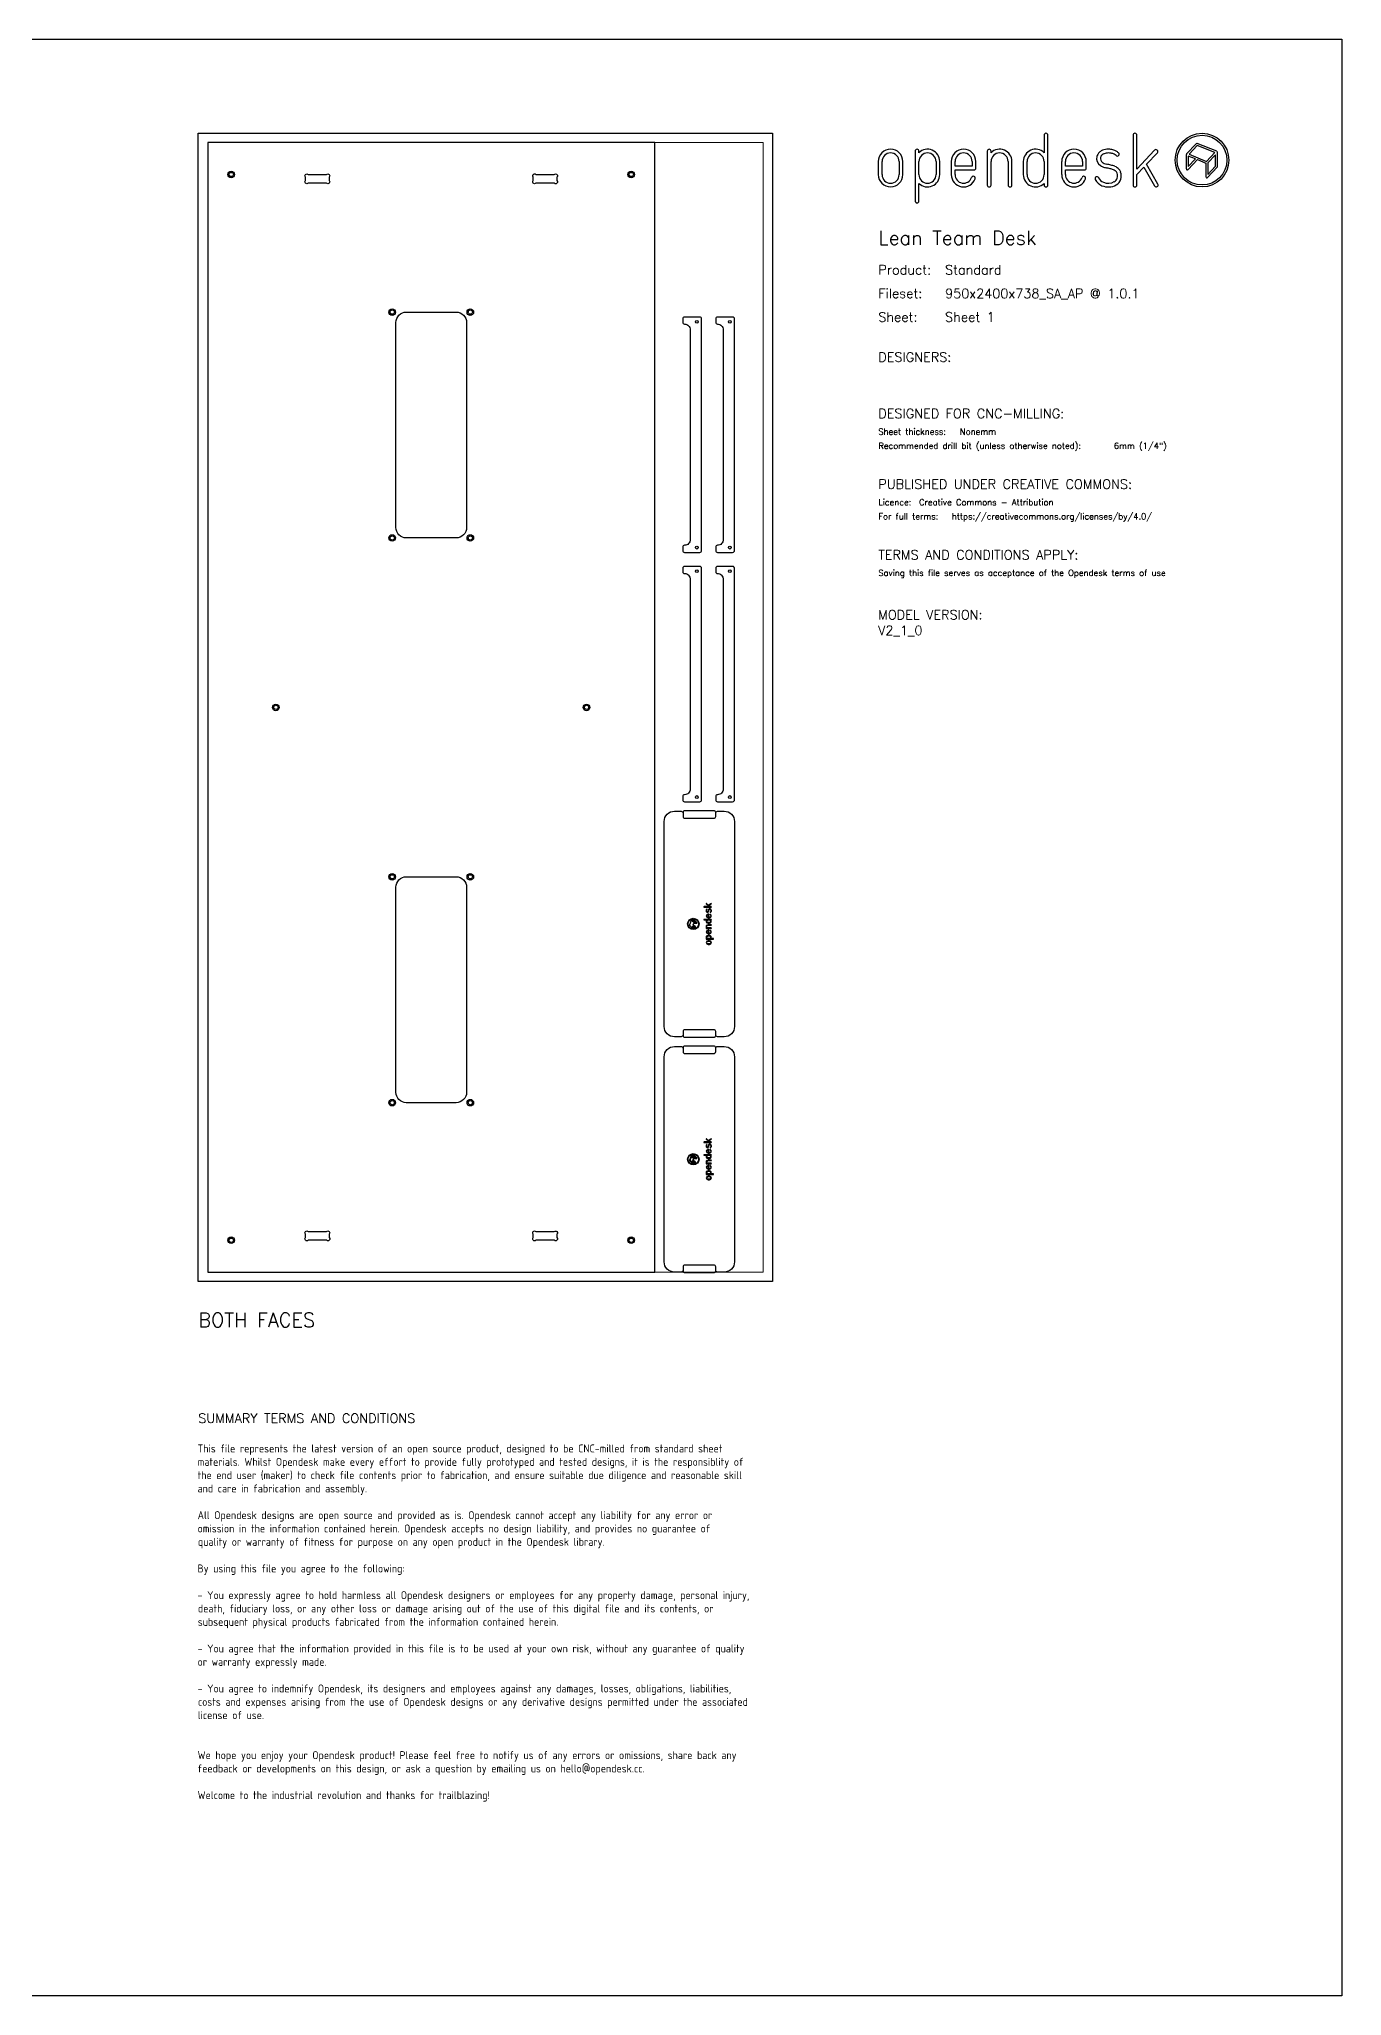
# Model space of a CAD drawing. Header units: millimetres. Extents: x -300 to 5880, y -300 to 4158.
# Drawn here: x 3112 to 5880, y 0 to 4158 of the extents above; entities that cross this region are included whole.
import ezdxf
from ezdxf.enums import TextEntityAlignment as Align

# ---------------------------------------------------------------- set-up
doc = ezdxf.new("R2010")
doc.units = ezdxf.units.MM
doc.layers.add('00-NOPRINT_TEXT', color=7, linetype='Continuous', lineweight=25)
doc.layers.add('00_NOPRINT_TOLERANCE', color=7, linetype='Continuous', lineweight=5)
for name, color, linetype, lineweight, true_color in [('BOARD_$TH-NOMINAL', 3, 'Continuous', 30, 0x00ff00), ('TOP-CUT-INSIDE_18.000MM', 1, 'Continuous', 25, 0xff1c00), ('TOP-CUT-OUTSIDE_18.000MM', 220, 'Continuous', 25, 0xff00d1), ('TOP-HOLE-6.000MM-DIAM_18.000MM', 3, 'Continuous', 25, 0x00ff0c), ('TOP-HOLE-9.000MM-DIAM_14.000MM', 220, 'Continuous', 25, 0xff00c7), ('TOP-POCKET-INSIDE_12.000MM', 140, 'Continuous', 25, 0x00b1ff), ('TOP-POCKET-INSIDE_2.000MM', 110, 'Continuous', 25, 0x00ff94)]:
    doc.layers.add(name, color=color, linetype=linetype, lineweight=lineweight, true_color=true_color)
doc.layers.add('TOP-CHAMFER-ONLINE_14MM', color=66, linetype='Continuous', true_color=0x518017)
doc.layers.add('TOP-POCKET-INSIDE_01MM', color=3, linetype='Continuous', true_color=0x0eff00)
doc.styles.add('OD-ISOCP-17_221', font='isocp.shx')
doc.styles.add('OD-ISOCP-17_222', font='isocp.shx')
doc.styles.add('OD-ISOCP-17_223', font='isocp.shx')
doc.styles.add('OD-ISOCP-17_224', font='isocp.shx')
doc.styles.add('OD-ISOCP-17_225', font='isocp.shx')
doc.styles.add('OD-ISOCP-17_226', font='isocp.shx')
doc.styles.add('OD-ISOCP-17_227', font='isocp.shx')
doc.styles.add('OD-ISOCP-17_228', font='isocp.shx')
doc.styles.add('OD-ISOCP-17_229', font='isocp.shx')
doc.styles.add('OD-ISOCP-17_230', font='isocp.shx')
doc.styles.add('OD-ISOCP-17_231', font='isocp.shx')
doc.styles.add('OD-ISOCP-17_232', font='isocp.shx')
doc.styles.add('OD-ISOCP-17_233', font='isocp.shx')
doc.styles.add('OD-ISOCP-17_234', font='isocp.shx')
doc.styles.add('OD-ISOCP-17_235', font='isocp.shx')
doc.styles.add('OD-ISOCP-17_236', font='isocp.shx')
doc.styles.add('OD-ISOCP-17_237', font='isocp.shx')
doc.styles.add('OD-ISOCP-17_238', font='isocp.shx')
doc.styles.add('OD-ISOCP-17_239', font='isocp.shx')
doc.styles.add('OD-SIMPLEX-13_86', font='simplex.shx')
doc.styles.add('OD-SIMPLEX-20_82', font='simplex.shx')
doc.styles.add('OD-SIMPLEX-20_86', font='simplex.shx')
doc.styles.add('OD-SIMPLEX-20_88', font='simplex.shx')
doc.styles.add('OD-SIMPLEX-30_83', font='simplex.shx')
doc.styles.add('OD-SIMPLEX-30_87', font='simplex.shx')

# ---------------------------------------------------------------- blocks, each defined once
blk = doc.blocks.new('Borders Opendesk_7')
at = {"layer": '00-NOPRINT_TEXT'}
for p, q in [((0, 4158), (5880, 4158)), ((5880, 4158), (5880, 0)), ((5247.4, 3954), (5247.4, 3916.7)), ((5255.3, 3848), (5255.3, 3954)), ((5436.4, 3954), (5436.4, 3848)), ((5444.4, 3881.9), (5444.4, 3954)), ((4973.4, 3920.1), (4973.4, 3814.1)), ((4981.3, 3916.7), (4981.3, 3920.1)), ((5126.6, 3920.1), (5126.6, 3848)), ((5134.5, 3916.7), (5134.5, 3920.1)), ((5482.1, 3922), (5444.4, 3881.9)), ((5464.8, 3892.1), (5487.9, 3916.6)), ((5549.5, 3912.6), (5549.5, 3882.2)), ((5570.5, 3935.8), (5550.1, 3914)), ((5553.7, 3909.6), (5553.7, 3887.4)), ((5568.8, 3903.5), (5553.7, 3909.6)), ((5572.6, 3931.9), (5555.2, 3913.4)), ((5555.2, 3913.4), (5592.6, 3898.3)), ((5610, 3916.9), (5572.6, 3931.9)), ((5614.4, 3919.6), (5572.8, 3936.3)), ((5592.6, 3898.3), (5610, 3916.9)), ((5611.5, 3912.4), (5595.2, 3895.1)), ((5611.5, 3888.1), (5611.5, 3912.4)), ((5615.7, 3887.3), (5615.7, 3917.6)), ((4895, 3898), (4895, 3870.1)), ((4902.9, 3870.1), (4902.9, 3898)), ((4939.3, 3898), (4939.3, 3870.1)), ((4947.3, 3870.1), (4947.3, 3898)), ((4981.3, 3870.1), (4981.3, 3898)), ((5017.7, 3898), (5017.7, 3870.1)), ((5025.6, 3870.1), (5025.6, 3898)), ((5050, 3898), (5050, 3870.1)), ((5058, 3888.1), (5058, 3898)), ((5094.4, 3888.1), (5058, 3888.1)), ((5058, 3870.1), (5058, 3880.1)), ((5058, 3880.1), (5098.3, 3880.1)), ((5094.4, 3898), (5094.4, 3888.1)), ((5102.3, 3884.1), (5102.3, 3898)), ((5134.5, 3848), (5134.5, 3898)), ((5170.9, 3898), (5170.9, 3848)), ((5178.9, 3848), (5178.9, 3898)), ((5203, 3898), (5203, 3870.1)), ((5211, 3870.1), (5211, 3898)), ((5247.4, 3898), (5247.4, 3870.1)), ((5284.6, 3898), (5284.6, 3870.1)), ((5292.6, 3888.1), (5292.6, 3898)), ((5329, 3888.1), (5292.6, 3888.1)), ((5292.6, 3870.1), (5292.6, 3880.1)), ((5292.6, 3880.1), (5332.9, 3880.1)), ((5329, 3898), (5329, 3888.1)), ((5336.9, 3884.1), (5336.9, 3898)), ((5444.4, 3870.4), (5459.1, 3886)), ((5444.4, 3848), (5444.4, 3870.4)), ((5459.1, 3886), (5482.1, 3846)), ((5489, 3850), (5464.8, 3892.1)), ((5553.1, 3880.8), (5572.9, 3901.9)), ((5553.7, 3887.4), (5568.8, 3903.5)), ((5572.9, 3901.9), (5591.1, 3894.5)), ((5591.1, 3894.5), (5591.1, 3865.5)), ((5594.7, 3864.1), (5615.1, 3885.8)), ((5595.2, 3895.1), (5595.2, 3870.7)), ((5595.2, 3870.7), (5611.5, 3888.1)), ((4981.3, 3814.1), (4981.3, 3851.4)), ((5247.4, 3851.4), (5247.4, 3848)), ((5880, 0), (0, 0))]:
    blk.add_line(p, q, dxfattribs=at)
for radius in [57, 52.9]:
    blk.add_circle((5582.9, 3901), radius, dxfattribs=at)
for centre, radius, start, end in [((5251.3, 3954), 3.97, 0, 180), ((5440.4, 3954), 3.97, 0, 180), ((4921.1, 3898), 26.1, 0, 180), ((4921.1, 3898), 18.2, 0, 180), ((4977.3, 3920.1), 3.97, 0, 180), ((4999.5, 3898), 26.1, 0, 134.1316), ((4999.5, 3898), 18.2, 0, 180), ((5076.2, 3898), 26.1, 0, 180), ((5076.2, 3898), 18.2, 0, 180), ((5130.6, 3920.1), 3.97, 0, 180), ((5152.7, 3898), 26.1, 0, 134.1316), ((5152.7, 3898), 18.2, 0, 180), ((5229.2, 3898), 26.1, 45.8684, 180), ((5229.2, 3898), 18.2, 0, 180), ((5310.8, 3898), 26.1, 0, 180), ((5310.8, 3898), 18.2, 0, 180), ((5377.2, 3904.5), 18.3, 167.0964, 235.8453), ((5375.9, 3904.8), 16.9, 150.5139, 167.0489), ((5377.5, 3903.4), 19, 138.9882, 149.267), ((5377.5, 3903.4), 19, 127.9168, 138.9882), ((5380.5, 3899.5), 24, 111.7012, 127.9168), ((5375.9, 3904.8), 8.99, 151.0519, 168.0238), ((5377.5, 3903.4), 11.1, 138.9882, 148.8091), ((5377.5, 3903.4), 11.1, 127.9168, 138.9882), ((5380.5, 3899.5), 16, 111.7012, 127.9168), ((5383.5, 3891.9), 32.1, 90, 111.7012), ((5383.5, 3891.9), 24.2, 90, 111.7012), ((5383.5, 3878.8), 45.3, 80.7104, 90), ((5383.5, 3878.8), 37.3, 80.7104, 90), ((5385.9, 3893.2), 22.7, 71.5035, 80.7104), ((5385.9, 3893.2), 30.7, 71.5035, 80.7104), ((5387.1, 3896.7), 19, 61.0356, 71.5035), ((5387.1, 3896.7), 26.9, 61.0356, 71.5035), ((5387.1, 3896.7), 19, 46.7983, 61.0356), ((5387.1, 3896.7), 26.9, 46.7983, 61.0356), ((5402.8, 3913.5), 3.97, 226.7983, 46.7983), ((5485, 3919.3), 3.97, 316.7135, 136.7135), ((5551.6, 3912.6), 2.06, 136.7696, 180), ((5572, 3934.4), 2.06, 68.0714, 136.7696), ((5613.6, 3917.6), 2.06, 0, 68.0714), ((4921.1, 3870.1), 26.1, 180, 0), ((4921.1, 3870.1), 18.2, 180, 0), ((4999.5, 3870.1), 18.2, 180, 0), ((4999.5, 3870.1), 26.1, 225.8684, 0), ((5076.2, 3870.1), 26.1, 180, 340.0258), ((5076.2, 3870.1), 18.2, 180, 340.0258), ((5098.3, 3884.1), 3.97, 270, 0), ((5229.2, 3870.1), 26.1, 180, 314.1316), ((5229.2, 3870.1), 18.2, 180, 0), ((5310.8, 3870.1), 26.1, 180, 340.0258), ((5310.8, 3870.1), 18.2, 180, 340.0258), ((5332.9, 3884.1), 3.97, 270, 0), ((5377.2, 3904.5), 10.3, 167.9603, 235.8613), ((5382, 3911.6), 26.9, 235.8511, 248.0912), ((5382, 3911.6), 18.9, 235.8511, 248.0912), ((5388.7, 3928.4), 44.9, 248.0912, 257.5385), ((5388.7, 3928.4), 37, 248.0912, 257.5385), ((5300, 3526.6), 366.5, 76.1947, 77.5385), ((5300, 3526.6), 374.5, 76.1947, 77.5385), ((5372.7, 3822.5), 61.9, 69.1442, 76.1947), ((5372.7, 3822.5), 69.8, 69.1442, 76.1947), ((5389.5, 3866.6), 14.6, 38.9291, 69.1442), ((5389.5, 3866.6), 22.5, 38.9291, 69.1442), ((5393.9, 3870.2), 8.99, 17.5834, 38.9291), ((5385.6, 3867.6), 17.6, 343.8033, 17.5834), ((5393.9, 3870.2), 16.9, 17.5834, 38.9291), ((5385.6, 3867.6), 25.5, 343.8033, 17.5834), ((5551.6, 3882.2), 2.06, 180, 316.7696), ((5613.6, 3887.3), 2.06, 316.7696, 0), ((5097, 3862.6), 3.97, 340.0258, 160.0258), ((5130.6, 3848), 3.97, 180, 0), ((5174.9, 3848), 3.97, 180, 0), ((5251.3, 3848), 3.97, 180, 0), ((5331.6, 3862.6), 3.97, 340.0258, 160.0258), ((5359.7, 3861.7), 3.97, 24.786, 204.786), ((5380.2, 3871.2), 26.6, 204.786, 247.9544), ((5380.2, 3871.2), 18.7, 204.786, 247.9544), ((5383.5, 3879.3), 35.4, 247.9544, 298.2026), ((5383.5, 3879.3), 27.4, 247.9544, 298.2026), ((5390.6, 3866.1), 12.5, 298.2026, 343.8033), ((5390.6, 3866.1), 20.4, 298.2026, 343.8033), ((5440.4, 3848), 3.97, 180, 0), ((5485.5, 3848), 3.97, 209.8417, 29.8417), ((5593.2, 3865.5), 2.06, 180, 316.7696), ((4977.3, 3814.1), 3.97, 180, 0)]:
    blk.add_arc(centre, radius, start, end, dxfattribs=at)
at = {"layer": '00_NOPRINT_TOLERANCE', "ltscale": 0.379202}
for p, q in [((3450, 3958), (4670, 3958)), ((3450, 1518), (3450, 3958)), ((4670, 3958), (4670, 1518)), ((4670, 1518), (3450, 1518))]:
    blk.add_line(p, q, dxfattribs=at)
at = {"layer": '00_NOPRINT_TOLERANCE', "ltscale": 0.380876}
for p, q in [((3470, 3938), (4650, 3938)), ((4650, 1538), (3470, 1538))]:
    blk.add_line(p, q, dxfattribs=at)
at = {"layer": '00_NOPRINT_TOLERANCE', "ltscale": 0.380023}
for p, q in [((3470, 1538), (3470, 3938)), ((4650, 3938), (4650, 1538))]:
    blk.add_line(p, q, dxfattribs=at)
at = {"layer": 'BOARD_$TH-NOMINAL'}
for p, q in [((3450, 3958), (4670, 3958)), ((3450, 1518), (3450, 3958)), ((4670, 3958), (4670, 1518)), ((4670, 1518), (3450, 1518))]:
    blk.add_line(p, q, dxfattribs=at)
at = {"layer": '00-NOPRINT_TEXT'}
for s, height, style, p in [('Lean Team Desk', 30, 'OD-SIMPLEX-30_83', (4895, 3720.9)), ('Product:', 20, 'OD-SIMPLEX-20_82', (4895, 3657.9)), ('Standard', 20, 'OD-SIMPLEX-20_82', (5036.9, 3657.9)), ('Fileset:', 20, 'OD-SIMPLEX-20_82', (4895, 3607.7)), ('950x2400x738_SA_AP @ 1.0.1', 20, 'OD-SIMPLEX-20_82', (5036.9, 3607.6)), ('Sheet:', 20, 'OD-SIMPLEX-20_82', (4895, 3557.4)), ('Sheet 1', 20, 'OD-SIMPLEX-20_82', (5036.9, 3557.5)), ('DESIGNERS:', 20, 'OD-SIMPLEX-20_82', (4895, 3472.4)), ('DESIGNED FOR CNC-MILLING:', 20, 'OD-SIMPLEX-20_82', (4895, 3352.4)), ('Sheet thickness:', 13, 'OD-SIMPLEX-13_86', (4895, 3317.4)), ('Nonemm', 13, 'OD-SIMPLEX-13_86', (5068.3, 3317.4)), ('Recommended drill bit (unless otherwise noted):', 13, 'OD-SIMPLEX-13_86', (4895, 3287.4)), ('6mm (1/4")', 13, 'OD-SIMPLEX-13_86', (5395.5, 3287.4)), ('PUBLISHED UNDER CREATIVE COMMONS:', 20, 'OD-SIMPLEX-20_82', (4895, 3202.4)), ('Licence:', 13, 'OD-SIMPLEX-13_86', (4895, 3167.4)), ('Creative Commons - Attribution', 13, 'OD-SIMPLEX-13_86', (4981.5, 3167.4)), ('For full terms:', 13, 'OD-SIMPLEX-13_86', (4895, 3137.4)), ('https://creativecommons.org/licenses/by/4.0/', 13, 'OD-SIMPLEX-13_86', (5051.1, 3137.4)), ('TERMS AND CONDITIONS APPLY:', 20, 'OD-SIMPLEX-20_82', (4895, 3052.3)), ('Saving this file serves as acceptance of the Opendesk terms of use ', 13, 'OD-SIMPLEX-13_86', (4895, 3017.3))]:
    blk.add_text(s, height=height, dxfattribs=dict(at, style=style)).set_placement(p)
at = {"layer": '00-NOPRINT_TEXT', "color": 7}
for s, height, style, p in [('BOTH FACES', 30, 'OD-SIMPLEX-30_87', (3450, 1451.3)), ('SUMMARY TERMS AND CONDITIONS', 20, 'OD-SIMPLEX-20_86', (3450, 1237.4))]:
    blk.add_text(s, height=height, dxfattribs=dict(at, style=style)).set_placement(p, align=Align.TOP_LEFT)
for s, style, p in [('This file represents the latest version of an open source product, designed to be CNC-milled from standard sheet', 'OD-ISOCP-17_221', (3448.5, 1154.7)), ('materials. Whilst Opendesk make every effort to provide fully prototyped and tested designs, it is the responsiblity of', 'OD-ISOCP-17_222', (3448.5, 1126.3)), ('the end user (maker) to check file contents prior to fabrication, and ensure suitable due diligence and reasonable skill', 'OD-ISOCP-17_223', (3448.5, 1098)), ('and care in fabrication and assembly.', 'OD-ISOCP-17_224', (3448.5, 1069.7)), ('All Opendesk designs are open source and provided as is. Opendesk cannot accept any liability for any error or', 'OD-ISOCP-17_225', (3448.5, 1013)), ('omission in the information contained herein. Opendesk accepts no design liability, and provides no guarantee of', 'OD-ISOCP-17_226', (3448.5, 984.7)), ('quality or warranty of fitness for purpose on any open product in the Opendesk library.', 'OD-ISOCP-17_227', (3449.1, 956.3)), ('By using this file you agree to the following:', 'OD-ISOCP-17_228', (3448.5, 899.7)), ('- You expressly agree to hold harmless all Opendesk designers or employees for any property damage, personal injury,', 'OD-ISOCP-17_229', (3448.5, 843)), ('death, fiduciary loss, or any other loss or damage arising out of the use of this digital file and its contents, or', 'OD-ISOCP-17_230', (3449.1, 814.7)), ('subsequent physical products fabricated from the information contained herein.', 'OD-ISOCP-17_231', (3449, 786.3)), ('- You agree that the information provided in this file is to be used at your own risk, without any guarantee of quality', 'OD-ISOCP-17_232', (3448.5, 729.7)), ('or warranty expressly made.', 'OD-ISOCP-17_233', (3448.5, 701.3)), ('- You agree to indemnify Opendesk, its designers and employees against any damages, losses, obligations, liabilities,', 'OD-ISOCP-17_234', (3448.5, 644.7)), ('costs and expenses arising from the use of Opendesk designs or any derivative designs permitted under the associated', 'OD-ISOCP-17_235', (3449.1, 616.3)), ('license of use.', 'OD-ISOCP-17_236', (3448.8, 588)), ('We hope you enjoy your Opendesk product! Please feel free to notify us of any errors or omissions, share back any', 'OD-ISOCP-17_237', (3448.5, 503)), ('feedback or developments on this design, or ask a question by emailing us on hello@opendesk.cc.', 'OD-ISOCP-17_238', (3448.5, 474.7)), ('Welcome to the industrial revolution and thanks for trailblazing!', 'OD-ISOCP-17_239', (3448.5, 418))]:
    blk.add_text(s, height=17, dxfattribs=dict(at, style=style)).set_placement(p)

msp = doc.modelspace()

# ---------------------------------------------------------------- linework, layer by layer
at = {"layer": 'TOP-CHAMFER-ONLINE_14MM'}
msp.add_lwpolyline([(3470, 1538), (4420, 1538), (4420, 3938), (3470, 3938)], close=True, dxfattribs=at)
for points in [[(4549.4, 2514.4, 0.414214), (4545.4, 2518.4), (4484, 2518.4, 0.414214), (4480, 2514.4), (4480, 2513.4), (4480, 2506.4, 0.414214), (4484, 2502.4), (4545.4, 2502.4, 0.414214), (4549.4, 2506.4), (4549.4, 2513.4)], [(4549.4, 2049, 0.414214), (4545.4, 2053), (4484, 2053, 0.414214), (4480, 2049), (4480, 2048), (4480, 2041, 0.414214), (4484, 2037), (4545.4, 2037, 0.414214), (4549.4, 2041), (4549.4, 2048)], [(4549.4, 2014.4, 0.414214), (4545.4, 2018.4), (4484, 2018.4, 0.414214), (4480, 2014.4), (4480, 2013.4), (4480, 2006.4, 0.414214), (4484, 2002.4), (4545.4, 2002.4, 0.414214), (4549.4, 2006.4), (4549.4, 2013.4)], [(4549.4, 1549, 0.414214), (4545.4, 1553), (4484, 1553, 0.414214), (4480, 1549), (4480, 1548), (4480, 1541, 0.414214), (4484, 1537), (4545.4, 1537, 0.414214), (4549.4, 1541), (4549.4, 1548)]]:
    msp.add_lwpolyline(points, format="xyb", close=True, dxfattribs=at)
at = {"layer": 'TOP-CUT-INSIDE_18.000MM'}
for points in [[(4020, 3120, -0.414214), (3998, 3098), (3892, 3098, -0.414214), (3870, 3120), (3870, 3556, -0.414214), (3892, 3578), (3998, 3578, -0.414214), (4020, 3556)], [(3870, 1920), (3870, 2356, -0.414214), (3892, 2378), (3998, 2378, -0.414214), (4020, 2356), (4020, 1920, -0.414214), (3998, 1898), (3892, 1898, -0.414214)]]:
    msp.add_lwpolyline(points, format="xyb", close=True, dxfattribs=at)
at = {"layer": 'TOP-CUT-OUTSIDE_18.000MM'}
msp.add_lwpolyline([(3470, 1538), (4420, 1538), (4420, 3938), (3470, 3938)], close=True, dxfattribs=at)
for points in [[(4479.4, 3071.4, 0.414214), (4483.4, 3067.4), (4515.4, 3067.4, 0.414214), (4519.4, 3071.4), (4519.4, 3563.4, 0.414214), (4515.4, 3567.4), (4483.4, 3567.4, 0.414214), (4479.4, 3563.4), (4479.4, 3556.4, 0.414214), (4483.4, 3552.4, -0.414214), (4495.4, 3540.4), (4495.4, 3094.4, -0.414214), (4483.4, 3082.4, 0.414214), (4479.4, 3078.4)], [(4549.4, 3071.4, 0.414214), (4553.4, 3067.4), (4585.4, 3067.4, 0.414214), (4589.4, 3071.4), (4589.4, 3563.4, 0.414214), (4585.4, 3567.4), (4553.4, 3567.4, 0.414214), (4549.4, 3563.4), (4549.4, 3556.4, 0.414214), (4553.4, 3552.4, -0.414214), (4565.4, 3540.4), (4565.4, 3094.4, -0.414214), (4553.4, 3082.4, 0.414214), (4549.4, 3078.4)], [(4479.4, 2541.4, 0.414214), (4483.4, 2537.4), (4515.4, 2537.4, 0.414214), (4519.4, 2541.4), (4519.4, 3033.4, 0.414214), (4515.4, 3037.4), (4483.4, 3037.4, 0.414214), (4479.4, 3033.4), (4479.4, 3026.4, 0.414214), (4483.4, 3022.4, -0.414214), (4495.4, 3010.4), (4495.4, 2564.4, -0.414214), (4483.4, 2552.4, 0.414214), (4479.4, 2548.4)], [(4549.4, 2541.4, 0.414214), (4553.4, 2537.4), (4585.4, 2537.4, 0.414214), (4589.4, 2541.4), (4589.4, 3033.4, 0.414214), (4585.4, 3037.4), (4553.4, 3037.4, 0.414214), (4549.4, 3033.4), (4549.4, 3026.4, 0.414214), (4553.4, 3022.4, -0.414214), (4565.4, 3010.4), (4565.4, 2564.4, -0.414214), (4553.4, 2552.4, 0.414214), (4549.4, 2548.4)], [(4480, 2049), (4480, 2042, -0.414214), (4476, 2038), (4461.7, 2038, -0.414214), (4440, 2059.7), (4440, 2495.7, -0.414214), (4461.7, 2517.4), (4476, 2517.4, -0.414214), (4480, 2513.4), (4480, 2506.4, 0.414214), (4484, 2502.4), (4545.4, 2502.4, 0.414214), (4549.4, 2506.4), (4549.4, 2513.4, -0.414214), (4553.4, 2517.4), (4567.7, 2517.4, -0.414214), (4589.4, 2495.7), (4589.4, 2059.7, -0.414214), (4567.7, 2038), (4553.4, 2038, -0.414214), (4549.4, 2042), (4549.4, 2049, 0.414214), (4545.4, 2053), (4484, 2053, 0.414214)], [(4480, 1549), (4480, 1542, -0.414214), (4476, 1538), (4461.7, 1538, -0.414214), (4440, 1559.7), (4440, 1995.7, -0.414214), (4461.7, 2017.4), (4476, 2017.4, -0.414214), (4480, 2013.4), (4480, 2006.4, 0.414214), (4484, 2002.4), (4545.4, 2002.4, 0.414214), (4549.4, 2006.4), (4549.4, 2013.4, -0.414214), (4553.4, 2017.4), (4567.7, 2017.4, -0.414214), (4589.4, 1995.7), (4589.4, 1559.7, -0.414214), (4567.7, 1538), (4553.4, 1538, -0.414214), (4549.4, 1542), (4549.4, 1549, 0.414214), (4545.4, 1553), (4484, 1553, 0.414214)]]:
    msp.add_lwpolyline(points, format="xyb", close=True, dxfattribs=at)
at = {"layer": 'TOP-HOLE-6.000MM-DIAM_18.000MM'}
for centre in [(4509.4, 3557.4), (4579.4, 3557.4), (4509.4, 3077.4), (4579.4, 3077.4), (4509.4, 3027.4), (4579.4, 3027.4), (4509.4, 2547.4), (4579.4, 2547.4)]:
    msp.add_circle(centre, 3, dxfattribs=at)
at = {"layer": 'TOP-HOLE-9.000MM-DIAM_14.000MM'}
for centre in [(3520, 3870.4), (4370, 3870.4), (3862, 3578), (4028, 3578), (3862, 3098), (4028, 3098), (3615, 2738), (4275, 2738), (3862, 2378), (4028, 2378), (3862, 1898), (4028, 1898), (3520, 1605.6), (4370, 1605.6)]:
    msp.add_circle(centre, 4.5, dxfattribs=at)
at = {"layer": 'TOP-POCKET-INSIDE_01MM'}
for points in [[(4534.4, 2317), (4540, 2320.4, 1), (4539.5, 2321.2), (4533.6, 2317.7), (4530.2, 2321.2, 1), (4529.5, 2320.4), (4535.3, 2314.6), (4524.8, 2314.6, 1), (4524.8, 2313.6), (4539.7, 2313.6, 1), (4539.7, 2314.6), (4536.7, 2314.6)], [(4524.8, 2287.3, 1), (4524.8, 2286.3), (4530.5, 2286.3, 0.685082), (4533.1, 2279.6), (4536.4, 2279.6, 0.685082), (4539, 2286.3), (4539.7, 2286.3, 1), (4539.7, 2287.3)], [(4529.4, 2307.6, 0.064559), (4529.2, 2305.9, 0.071132), (4529.4, 2304.4, 0.090234), (4530, 2303.3, 0.159121), (4531.2, 2302.5, 0.074032), (4531.8, 2302.4, 0.087909), (4532.8, 2302.6, 0.072827), (4533.3, 2302.9, 0.026999), (4533.5, 2303, 0.07539), (4534, 2303.7, 0.04766), (4534.4, 2304.4, 0.024337), (4534.6, 2305.2, 0.005409), (4534.7, 2305.7), (4534.8, 2306.3, -0.01299), (4535, 2307.1, -0.049524), (4535.4, 2308, -0.156256), (4536.1, 2308.7, -0.067816), (4536.5, 2308.9, -0.049082), (4537, 2308.9, -0.165476), (4538.1, 2308.5, -0.046686), (4538.4, 2308.3, -0.040416), (4538.7, 2308, -0.053828), (4539, 2307.3, -0.026304), (4539.1, 2306.9, -0.061667), (4539.2, 2305.9, -0.057744), (4539.1, 2304.9, -0.20065), (4537.6, 2302.8, 1), (4538.1, 2301.9, 0.20065), (4540.1, 2304.6, 0.057744), (4540.2, 2305.9, 0.061667), (4540.1, 2307.2, 0.026304), (4539.9, 2307.7, 0.053828), (4539.5, 2308.5, 0.040416), (4539.2, 2308.9, 0.046686), (4538.8, 2309.3, 0.165476), (4537, 2309.9, 0.049082), (4536.3, 2309.8, 0.068873), (4535.6, 2309.6, 0.157364), (4534.5, 2308.4, 0.049524), (4534, 2307.3, 0.01299), (4533.9, 2306.5), (4533.7, 2305.9, -0.005409), (4533.6, 2305.5, -0.024337), (4533.4, 2304.7, -0.04766), (4533.2, 2304.2, -0.07539), (4532.8, 2303.8, -0.026999), (4532.7, 2303.7, -0.072827), (4532.4, 2303.5, -0.087909), (4531.8, 2303.4, -0.074032), (4531.5, 2303.4, -0.159121), (4530.8, 2303.9, -0.090234), (4530.4, 2304.7, -0.071132), (4530.2, 2305.9, -0.064559), (4530.4, 2307.3, -0.112575), (4531, 2308.4, 1), (4530.2, 2309.1, 0.112575)], [(4533.1, 2298.6, 1), (4533.1, 2291), (4536.4, 2291, 0.833525), (4537.7, 2298.4, 1), (4537.4, 2297.5, -0.833525), (4536.4, 2292), (4535.2, 2292), (4535.2, 2298.1, 0.414214), (4534.7, 2298.6)], [(4534.2, 2292), (4533.1, 2292, -1), (4533.1, 2297.6), (4534.2, 2297.6)], [(4533.1, 2276, 0.685082), (4530.5, 2269.3), (4529.7, 2269.3, 1), (4529.7, 2268.3), (4539.7, 2268.3, 1), (4539.7, 2269.3), (4533.1, 2269.3, -1), (4533.1, 2275), (4539.7, 2275, 1), (4539.7, 2276)], [(4533.1, 2264.6, 1), (4533.1, 2257), (4536.4, 2257, 0.833525), (4537.7, 2264.4, 1), (4537.4, 2263.5, -0.833525), (4536.4, 2258), (4535.2, 2258), (4535.2, 2264.1, 0.414214), (4534.7, 2264.6)], [(4533.1, 2253.3, 0.685082), (4530.5, 2246.6), (4529.7, 2246.6, 1), (4529.7, 2245.6), (4544.6, 2245.6, 1), (4544.6, 2246.6), (4539, 2246.6, 0.685082), (4536.4, 2253.3)], [(4536.4, 2286.3, -1), (4536.4, 2280.6), (4533.1, 2280.6, -1), (4533.1, 2286.3)], [(4534.2, 2263.6), (4534.2, 2258), (4533.1, 2258, -1), (4533.1, 2263.6)], [(4536.4, 2252.3, -1), (4536.4, 2246.6), (4533.1, 2246.6, -1), (4533.1, 2252.3)], [(4533.1, 2242, 1), (4533.1, 2234.3), (4536.4, 2234.3, 1), (4536.4, 2242)], [(4536.4, 2241, -1), (4536.4, 2235.3), (4533.1, 2235.3, -1), (4533.1, 2241)], [(4534.4, 1816.9), (4540, 1820.3, 1), (4539.5, 1821.1), (4533.6, 1817.6), (4530.2, 1821.1, 1), (4529.5, 1820.3), (4535.3, 1814.5), (4524.8, 1814.5, 1), (4524.8, 1813.5), (4539.7, 1813.5, 1), (4539.7, 1814.5), (4536.7, 1814.5)], [(4529.4, 1807.5, 0.064559), (4529.2, 1805.8, 0.071132), (4529.4, 1804.3, 0.090234), (4530, 1803.2, 0.159121), (4531.2, 1802.4, 0.074032), (4531.8, 1802.3, 0.087909), (4532.8, 1802.5, 0.072827), (4533.3, 1802.8, 0.026999), (4533.5, 1802.9, 0.07539), (4534, 1803.6, 0.04766), (4534.4, 1804.3, 0.024337), (4534.6, 1805.1, 0.005409), (4534.7, 1805.6), (4534.8, 1806.2, -0.01299), (4535, 1807, -0.049524), (4535.4, 1807.9, -0.156256), (4536.1, 1808.6, -0.067816), (4536.5, 1808.8, -0.049082), (4537, 1808.8, -0.165476), (4538.1, 1808.4, -0.046686), (4538.4, 1808.2, -0.040416), (4538.7, 1807.9, -0.053828), (4539, 1807.2, -0.026304), (4539.1, 1806.8, -0.061667), (4539.2, 1805.8, -0.057744), (4539.1, 1804.8, -0.20065), (4537.6, 1802.7, 1), (4538.1, 1801.8, 0.20065), (4540.1, 1804.5, 0.057744), (4540.2, 1805.8, 0.061667), (4540.1, 1807.1, 0.026304), (4539.9, 1807.6, 0.053828), (4539.5, 1808.4, 0.040416), (4539.2, 1808.8, 0.046686), (4538.8, 1809.2, 0.165476), (4537, 1809.8, 0.049082), (4536.3, 1809.7, 0.068873), (4535.6, 1809.5, 0.157364), (4534.5, 1808.3, 0.049524), (4534, 1807.2, 0.01299), (4533.9, 1806.4), (4533.7, 1805.8, -0.005409), (4533.6, 1805.4, -0.024337), (4533.4, 1804.6, -0.04766), (4533.2, 1804.1, -0.07539), (4532.8, 1803.7, -0.026999), (4532.7, 1803.6, -0.072827), (4532.4, 1803.4, -0.087909), (4531.8, 1803.3, -0.074032), (4531.5, 1803.3, -0.159121), (4530.8, 1803.8, -0.090234), (4530.4, 1804.6, -0.071132), (4530.2, 1805.8, -0.064559), (4530.4, 1807.2, -0.112575), (4531, 1808.3, 1), (4530.2, 1809, 0.112575)], [(4533.1, 1798.5, 1), (4533.1, 1790.9), (4536.4, 1790.9, 0.833525), (4537.7, 1798.3, 1), (4537.4, 1797.4, -0.833525), (4536.4, 1791.9), (4535.2, 1791.9), (4535.2, 1798, 0.414214), (4534.7, 1798.5)], [(4534.2, 1791.9), (4533.1, 1791.9, -1), (4533.1, 1797.5), (4534.2, 1797.5)], [(4524.8, 1787.2, 1), (4524.8, 1786.2), (4530.5, 1786.2, 0.685082), (4533.1, 1779.5), (4536.4, 1779.5, 0.685082), (4539, 1786.2), (4539.7, 1786.2, 1), (4539.7, 1787.2)], [(4533.1, 1775.9, 0.685082), (4530.5, 1769.2), (4529.7, 1769.2, 1), (4529.7, 1768.2), (4539.7, 1768.2, 1), (4539.7, 1769.2), (4533.1, 1769.2, -1), (4533.1, 1774.9), (4539.7, 1774.9, 1), (4539.7, 1775.9)], [(4533.1, 1764.5, 1), (4533.1, 1756.9), (4536.4, 1756.9, 0.833525), (4537.7, 1764.3, 1), (4537.4, 1763.4, -0.833525), (4536.4, 1757.9), (4535.2, 1757.9), (4535.2, 1764, 0.414214), (4534.7, 1764.5)], [(4533.1, 1753.2, 0.685082), (4530.5, 1746.5), (4529.7, 1746.5, 1), (4529.7, 1745.5), (4544.6, 1745.5, 1), (4544.6, 1746.5), (4539, 1746.5, 0.685082), (4536.4, 1753.2)], [(4536.4, 1786.2, -1), (4536.4, 1780.5), (4533.1, 1780.5, -1), (4533.1, 1786.2)], [(4534.2, 1763.5), (4534.2, 1757.9), (4533.1, 1757.9, -1), (4533.1, 1763.5)], [(4536.4, 1752.2, -1), (4536.4, 1746.5), (4533.1, 1746.5, -1), (4533.1, 1752.2)], [(4533.1, 1741.9, 1), (4533.1, 1734.2), (4536.4, 1734.2, 1), (4536.4, 1741.9)], [(4536.4, 1740.9, -1), (4536.4, 1735.2), (4533.1, 1735.2, -1), (4533.1, 1740.9)]]:
    msp.add_lwpolyline(points, format="xyb", close=True, dxfattribs=at)
for points in [[(4497.8, 2285.1), (4497.5, 2284.8), (4493.8, 2275.7), (4493.8, 2275.6), (4493.8, 2275.3), (4493.9, 2275.1), (4494, 2275), (4498.9, 2270.5), (4499.3, 2270.4), (4506, 2270.4), (4506.6, 2270.8), (4506.4, 2271.4), (4501.8, 2275.6), (4503.3, 2279.5), (4509.7, 2279.5), (4510.2, 2279.9), (4510.3, 2280.1), (4510.1, 2280.5), (4505.1, 2285), (4505, 2285.1), (4505, 2285.1), (4505, 2285.1), (4504.7, 2285.1), (4498, 2285.1), (4497.9, 2285.1)], [(4504.5, 2284), (4508.2, 2280.6), (4503.2, 2280.6), (4499.5, 2284)], [(4504.5, 2271.5), (4500.1, 2271.5), (4501.3, 2274.5)], [(4497.8, 1785), (4497.5, 1784.7), (4493.8, 1775.6), (4493.8, 1775.5), (4493.8, 1775.2), (4493.9, 1775), (4494, 1774.9), (4498.9, 1770.4), (4499.3, 1770.3), (4506, 1770.3), (4506.6, 1770.7), (4506.4, 1771.3), (4501.8, 1775.5), (4503.3, 1779.4), (4509.7, 1779.4), (4510.2, 1779.8), (4510.3, 1780), (4510.1, 1780.4), (4505.1, 1784.9), (4505, 1785), (4505, 1785), (4505, 1785), (4504.7, 1785), (4498, 1785), (4497.9, 1785)], [(4502.3, 1779.8), (4499.1, 1771.8), (4495, 1775.5), (4498.2, 1783.5)], [(4504.5, 1783.9), (4508.2, 1780.5), (4503.2, 1780.5), (4499.5, 1783.9)], [(4504.5, 1771.4), (4500.1, 1771.4), (4501.3, 1774.4)]]:
    msp.add_lwpolyline(points, close=True, dxfattribs=at)
for centre, radius in [((4501.9, 2277.8), 12.1), ((4501.9, 2277.8), 11.1), ((4501.9, 1777.7), 12.1), ((4501.9, 1777.7), 11.1)]:
    msp.add_circle(centre, radius, dxfattribs=at)
at = {"layer": 'TOP-POCKET-INSIDE_12.000MM'}
for points in [[(3677.8, 3857.5), (3677.8, 3864.7, -1), (3683.5, 3870.4), (3722.5, 3870.4, -1), (3728.2, 3864.7), (3728.2, 3857.5, -1), (3722.5, 3851.8), (3683.5, 3851.8, -1)], [(4206.5, 3870.4, -1), (4212.2, 3864.7), (4212.2, 3857.5, -1), (4206.5, 3851.8), (4167.5, 3851.8, -1), (4161.8, 3857.5), (4161.8, 3864.7, -1), (4167.5, 3870.4)], [(4161.8, 1611.3), (4161.8, 1618.5, -1), (4167.5, 1624.2), (4206.5, 1624.2, -1), (4212.2, 1618.5), (4212.2, 1611.3, -1), (4206.5, 1605.6), (4167.5, 1605.6, -1)]]:
    msp.add_lwpolyline(points, format="xyb", close=True, dxfattribs=at)
msp.add_lwpolyline([(3728.2, 1618.5), (3728.2, 1611.3, -1), (3722.5, 1605.6), (3683.5, 1605.6, -1), (3677.8, 1611.3), (3677.8, 1618.5, -1), (3683.5, 1624.2), (3722.5, 1624.2, -1), (3728.2, 1618.5)], format="xyb", dxfattribs=at)
at = {"layer": 'TOP-POCKET-INSIDE_2.000MM'}
for centre in [(3520, 3870.4), (4370, 3870.4), (3862, 3578), (4028, 3578), (3862, 3098), (4028, 3098), (3615, 2738), (4275, 2738), (3862, 2378), (4028, 2378), (3862, 1898), (4028, 1898), (3520, 1605.6), (4370, 1605.6)]:
    msp.add_circle(centre, 7, dxfattribs=at)

# ---------------------------------------------------------------- block references
msp.add_blockref('Borders Opendesk_7', (0, 0))

# ---------------------------------------------------------------- texts
at = {"insert": (4894.6, 2944.9), "char_height": 20, "width": 292.308, "attachment_point": 1, "style": 'OD-SIMPLEX-20_88'}
msp.add_mtext('MODEL VERSION:\\PV2_1_0', dxfattribs=at)

doc.saveas('drawing.dxf')
